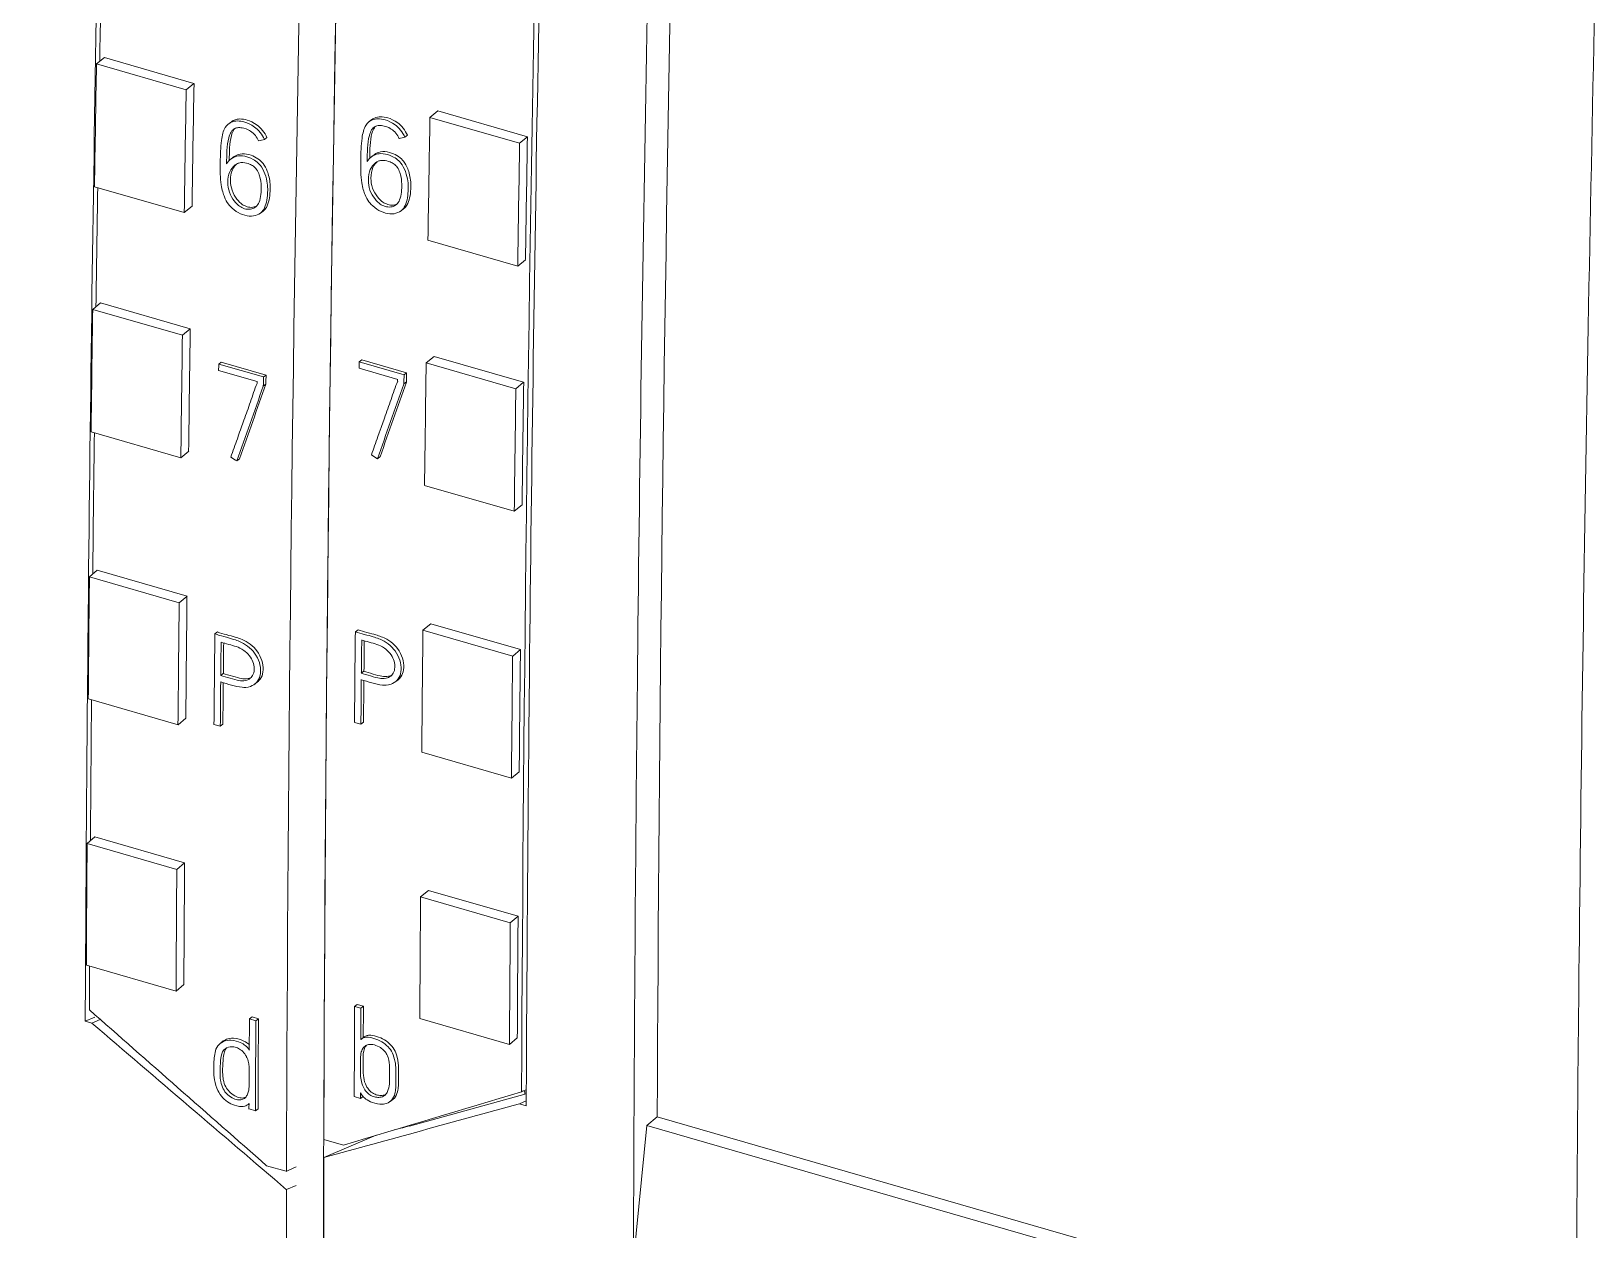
# Model space of a CAD drawing. Header units: inches. Extents: x 9220 to 92460, y -39241 to 4813.
# Drawn here: x 74692.72 to 74715, y -33820.79 to -33803.64 of the extents above; entities that cross this region are included whole.
import ezdxf

# ---------------------------------------------------------------- set-up
doc = ezdxf.new("R2010")
doc.units = ezdxf.units.IN
doc.header["$MEASUREMENT"] = 0

# ---------------------------------------------------------------- blocks, each defined once
blk = doc.blocks.new('A$C027ebf9d')
at = {"color": 0, "linetype": 'Continuous', "lineweight": 0}
for p, q in [((20.0787, -18.3056), (20.0846, -18.3008)), ((20.0787, -18.3056), (20.1468, -18.3253)), ((20.0846, -18.3008), (20.1527, -18.3205)), ((20.1468, -18.3253), (20.1527, -18.3205)), ((20.3321, -18.3463), (20.338, -18.3414)), ((20.4062, -18.3611), (20.338, -18.3414)), ((20.1791, -18.3512), (20.1811, -18.3497)), ((20.286, -18.3495), (20.2879, -18.348)), ((20.4003, -18.3659), (20.3321, -18.3463)), ((20.2062, -18.3631), (20.2082, -18.3616)), ((20.3131, -18.3614), (20.3151, -18.3599)), ((20.4003, -18.3659), (20.4062, -18.3611)), ((20.1806, -18.378), (20.1826, -18.3766)), ((20.2875, -18.3763), (20.2895, -18.3749)), ((20.0771, -18.399), (20.1453, -18.4187)), ((20.1512, -18.4139), (20.1453, -18.4187)), ((20.2032, -18.419), (20.2052, -18.4176)), ((20.3101, -18.4173), (20.3121, -18.4159)), ((20.3988, -18.4593), (20.3306, -18.4397)), ((20.4047, -18.4545), (20.3988, -18.4593)), ((20.0758, -18.4923), (20.0817, -18.4874)), ((20.0758, -18.4923), (20.144, -18.512)), ((20.0817, -18.4874), (20.1499, -18.5071)), ((20.144, -18.512), (20.1499, -18.5071)), ((20.1715, -18.5339), (20.1734, -18.5324)), ((20.2075, -18.5422), (20.1734, -18.5324)), ((20.2783, -18.5322), (20.2803, -18.5307)), ((20.2783, -18.5322), (20.3124, -18.542)), ((20.3143, -18.5405), (20.2803, -18.5307)), ((20.3293, -18.5329), (20.3352, -18.528)), ((20.3974, -18.5526), (20.3293, -18.5329)), ((20.4033, -18.5477), (20.3352, -18.528)), ((20.2007, -18.5472), (20.1714, -18.5388)), ((20.1715, -18.5339), (20.2055, -18.5437)), ((20.2055, -18.5437), (20.2075, -18.5422)), ((20.3076, -18.5455), (20.2783, -18.5371)), ((20.3124, -18.542), (20.3143, -18.5405)), ((20.2054, -18.5507), (20.2074, -18.5492)), ((20.3123, -18.549), (20.3142, -18.5475)), ((20.3974, -18.5526), (20.4033, -18.5477)), ((20.0746, -18.5854), (20.1428, -18.6051)), ((20.1487, -18.6002), (20.1428, -18.6051)), ((20.1852, -18.6075), (20.1872, -18.606)), ((20.2921, -18.6058), (20.2941, -18.6043)), ((20.3962, -18.6457), (20.328, -18.6261)), ((20.4021, -18.6408), (20.3962, -18.6457)), ((20.0733, -18.6956), (20.0792, -18.6907)), ((20.0733, -18.6956), (20.1415, -18.7153)), ((20.0792, -18.6907), (20.1474, -18.7104)), ((20.1415, -18.7153), (20.1474, -18.7104)), ((20.3268, -18.7363), (20.3327, -18.7314)), ((20.4009, -18.751), (20.3327, -18.7314)), ((20.1685, -18.7391), (20.1705, -18.7376)), ((20.2754, -18.7374), (20.2774, -18.7359)), ((20.395, -18.756), (20.3268, -18.7363)), ((20.395, -18.756), (20.4009, -18.751)), ((20.1731, -18.7707), (20.175, -18.7692)), ((20.2799, -18.769), (20.2819, -18.7675)), ((20.1988, -18.7772), (20.2008, -18.7758)), ((20.3057, -18.7755), (20.3077, -18.7741)), ((20.0724, -18.7885), (20.1406, -18.8082)), ((20.1465, -18.8032), (20.1406, -18.8082)), ((20.1679, -18.808), (20.1727, -18.8093)), ((20.1727, -18.8093), (20.1747, -18.8078)), ((20.2748, -18.8063), (20.2796, -18.8076)), ((20.2796, -18.8076), (20.2816, -18.8061)), ((20.3941, -18.8488), (20.3259, -18.8291)), ((20.4, -18.8439), (20.3941, -18.8488)), ((20.0715, -18.8984), (20.0774, -18.8934)), ((20.0715, -18.8984), (20.1397, -18.9181)), ((20.0774, -18.8934), (20.1456, -18.9131)), ((20.1397, -18.9181), (20.1456, -18.9131)), ((20.325, -18.9391), (20.3309, -18.9341)), ((20.3991, -18.9538), (20.3309, -18.9341)), ((20.3932, -18.9587), (20.325, -18.9391)), ((20.3932, -18.9587), (20.3991, -18.9538)), ((20.0709, -18.991), (20.1391, -19.0107)), ((20.145, -19.0057), (20.1391, -19.0107)), ((20.07, -19.0335), (20.0773, -19.0304)), ((20.1949, -19.0318), (20.1969, -19.0303)), ((20.1969, -19.0303), (20.2017, -19.0317)), ((20.2748, -19.0224), (20.2768, -19.0209)), ((20.2748, -19.0224), (20.2796, -19.0237)), ((20.2816, -19.0222), (20.2768, -19.0209)), ((20.2796, -19.0237), (20.2816, -19.0222)), ((20.07, -19.0335), (20.0751, -19.035)), ((20.0751, -19.035), (20.0815, -19.0322)), ((20.1997, -19.0332), (20.1949, -19.0318)), ((20.1997, -19.0332), (20.2017, -19.0317)), ((20.3926, -19.0513), (20.3244, -19.0316)), ((20.173, -19.0501), (20.175, -19.0486)), ((20.2796, -19.0474), (20.2816, -19.0459)), ((20.3985, -19.0463), (20.3926, -19.0513)), ((20.3166, -19.1133), (20.4053, -19.0888)), ((20.4031, -19.0866), (20.4042, -19.0869)), ((20.4042, -19.0869), (20.4042, -19.0891)), ((20.1938, -19.0969), (20.1946, -19.0963)), ((20.1946, -19.1003), (20.1994, -19.1017)), ((20.1994, -19.1017), (20.2014, -19.1002)), ((20.2792, -19.0922), (20.2745, -19.0909)), ((20.2792, -19.0922), (20.2812, -19.0907)), ((20.3019, -19.0946), (20.3038, -19.0931)), ((20.4053, -19.0941), (20.4002, -19.0963)), ((20.4002, -19.0963), (20.4053, -19.0978)), ((20.4971, -19.1129), (20.4868, -19.2154)), ((20.5049, -19.1063), (20.4971, -19.1129)), ((21.2032, -19.3168), (20.4971, -19.1129)), ((21.2032, -19.3079), (20.5049, -19.1063)), ((20.2663, -19.1277), (20.2513, -19.1234)), ((20.2515, -19.1373), (20.2911, -19.1203)), ((20.2229, -19.1477), (20.2079, -19.1434)), ((20.2304, -19.1585), (20.2231, -19.1616))]:
    blk.add_line(p, q, dxfattribs=at)
at = {"color": 0, "linetype": 'Continuous', "lineweight": 0, "extrusion": (0, 0, -1)}
for centre, major_axis, ratio, start_param, end_param in [((39.936, -2.2895), (10.9193, 37.8255), 0.433013, -2.163893, -2.027289), ((39.7575, -2.2705), (10.9193, 37.8255), 0.433013, -2.129255, -2.12663), ((39.7609, -2.2715), (10.9226, 37.8369), 0.433013, -2.131846, -2.129144), ((39.8291, -2.2912), (10.9226, 37.8369), 0.433013, -2.131846, -2.129144), ((40.0144, -2.3121), (10.9226, 37.8369), 0.433013, -2.131846, -2.129144), ((40.0826, -2.3318), (10.9226, 37.8369), 0.433013, -2.131846, -2.129144), ((39.7575, -2.2705), (10.9193, 37.8255), 0.433013, -2.134658, -2.132034), ((39.7609, -2.2715), (10.9226, 37.8369), 0.433013, -2.137247, -2.134546), ((39.8291, -2.2912), (10.9226, 37.8369), 0.433013, -2.137247, -2.134546), ((39.9605, -2.2968), (10.9208, 37.8292), 0.43303, -2.135216, -2.135075), ((40.0144, -2.3121), (10.9226, 37.8369), 0.433013, -2.137247, -2.134546), ((39.8537, -2.2985), (10.9208, 37.8292), 0.43303, -2.135216, -2.135075), ((39.8877, -2.3081), (10.9197, 37.8254), 0.43303, -2.135287, -2.135085), ((39.9946, -2.3064), (10.9197, 37.8254), 0.43303, -2.135287, -2.135085), ((40.2998, -2.4271), (-20.9342, -34.8266), 0.272919, 0.931968, 0.933778), ((39.883, -2.3069), (10.9208, 37.8292), 0.43303, -2.135255, -2.135216), ((40.4067, -2.4254), (-20.9342, -34.8266), 0.272919, 0.931968, 0.933778), ((39.9898, -2.3052), (10.9208, 37.8292), 0.43303, -2.135255, -2.135216), ((40.0826, -2.3318), (10.9226, 37.8369), 0.433013, -2.137247, -2.134546), ((39.7575, -2.2705), (10.9193, 37.8255), 0.433013, -2.14056, -2.137438), ((35.8588, -1.1127), (-102.2486, 63.3481), 0.191897, -1.53737, -1.537325), ((35.752, -1.1144), (-102.2486, 63.3481), 0.191897, -1.53737, -1.537325), ((39.7609, -2.2715), (10.9226, 37.8369), 0.433013, -2.143148, -2.140448), ((39.8291, -2.2912), (10.9226, 37.8369), 0.433013, -2.143148, -2.140448), ((39.858, -2.2997), (10.9208, 37.8292), 0.43303, -2.141915, -2.141179), ((39.9649, -2.298), (10.9208, 37.8292), 0.43303, -2.141915, -2.141179), ((40.0144, -2.3121), (10.9226, 37.8369), 0.433013, -2.143148, -2.140448), ((40.0826, -2.3318), (10.9226, 37.8369), 0.433013, -2.143148, -2.140448), ((39.858, -2.2997), (10.9208, 37.8292), 0.43303, -2.14304, -2.142057), ((39.9649, -2.298), (10.9208, 37.8292), 0.43303, -2.14304, -2.142057), ((39.7575, -2.2705), (10.9193, 37.8255), 0.433013, -2.146462, -2.143342), ((39.7609, -2.2715), (10.9226, 37.8369), 0.433013, -2.149049, -2.146349), ((39.8291, -2.2912), (10.9226, 37.8369), 0.433013, -2.149049, -2.146349), ((40.0144, -2.3121), (10.9226, 37.8369), 0.433013, -2.149049, -2.146349), ((40.0826, -2.3318), (10.9226, 37.8369), 0.433013, -2.149049, -2.146349), ((39.7575, -2.2705), (10.9193, 37.8255), 0.433013, -2.150214, -2.149245), ((39.9617, -2.2971), (10.9208, 37.8292), 0.43303, -2.151324, -2.149324), ((39.9664, -2.2983), (10.9197, 37.8254), 0.43303, -2.15003, -2.149335), ((83.6989, 26.2512), (-127.9816, 94.3194), 0.472301, -1.418263, -1.417026), ((39.8866, -2.308), (10.9208, 37.8292), 0.43303, -2.151324, -2.149324), ((112.0575, 18.0973), (-151.2055, -49.1156), 0.056615, -0.901291, -0.900055)]:
    blk.add_ellipse(centre, major_axis=major_axis, ratio=ratio, start_param=start_param, end_param=end_param, dxfattribs=at)
at = {"color": 0, "linetype": 'Continuous', "lineweight": 0}
for centre, major_axis, ratio, start_param, end_param in [((39.936, -2.2895), (-10.9193, -37.8255), 0.433013, -1.102762, -0.989056), ((39.9076, -2.3138), (-10.9193, -37.8255), 0.433013, -1.102762, -0.989056), ((40.086, -2.3328), (-10.9193, -37.8255), 0.433013, -1.100465, -0.991379), ((40.1715, -2.3572), (-10.9095, -37.7915), 0.433013, -1.097566, -0.991094), ((39.8291, -2.2912), (-10.9193, -37.8255), 0.433013, -1.012448, -1.009747), ((42.0438, -2.9307), (-69.3652, -20.1272), 0.12911, 1.21325, 1.213317), ((42.1506, -2.929), (-69.3652, -20.1272), 0.12911, 1.21325, 1.213317), ((40.0826, -2.3318), (-10.9193, -37.8255), 0.433013, -1.012448, -1.009747), ((39.8291, -2.2912), (-10.9193, -37.8255), 0.433013, -1.007046, -1.004345), ((39.8877, -2.3083), (-10.9208, -37.8292), 0.43303, -1.006518, -1.006315), ((39.9946, -2.3066), (-10.9208, -37.8292), 0.43303, -1.006518, -1.006315), ((40.2997, -2.4273), (20.9363, 34.8301), 0.272919, -4.07538, -4.07357), ((40.4066, -2.4256), (20.9363, 34.8301), 0.272919, -4.07538, -4.07357), ((40.0826, -2.3318), (-10.9193, -37.8255), 0.433013, -1.007046, -1.004345), ((39.8291, -2.2912), (-10.9193, -37.8255), 0.433013, -1.001145, -0.998444), ((39.8532, -2.2983), (-10.9208, -37.8292), 0.43303, -1.000555, -0.998553), ((39.858, -2.2995), (-10.9197, -37.8254), 0.43303, -1.000343, -0.999667), ((39.96, -2.2966), (-10.9208, -37.8292), 0.43303, -1.000555, -0.998553), ((39.9649, -2.2978), (-10.9197, -37.8254), 0.43303, -1.000343, -0.999667), ((40.0826, -2.3318), (-10.9193, -37.8255), 0.433013, -1.001145, -0.998444), ((39.858, -2.2995), (-10.9197, -37.8254), 0.43303, -0.999466, -0.998543), ((39.9649, -2.2978), (-10.9197, -37.8254), 0.43303, -0.999466, -0.998543), ((39.8291, -2.2912), (-10.9193, -37.8255), 0.433013, -0.995244, -0.992544), ((40.0826, -2.3318), (-10.9193, -37.8255), 0.433013, -0.995244, -0.992544), ((39.9664, -2.2985), (-10.9208, -37.8292), 0.43303, -0.992268, -0.991574), ((39.8817, -2.3066), (-10.9208, -37.8292), 0.43303, -0.992268, -0.991577), ((39.8866, -2.3078), (-10.9197, -37.8254), 0.43303, -0.992257, -0.990257), ((39.9664, -2.2985), (-10.9208, -37.8292), 0.43303, -0.990388, -0.990268), ((20.6273, -17.3329), (-0.5147, -1.783), 0.433013, 0.34235, 0.346428), ((39.8817, -2.3066), (-10.9208, -37.8292), 0.43303, -0.990388, -0.990268), ((20.3487, -19.1023), (-0.0489, -0.0145), 0.034435, 0.451728, 0.84303), ((20.4489, -17.3139), (-0.5394, -1.8685), 0.433013, 0.353446, 0.36144)]:
    blk.add_ellipse(centre, major_axis=major_axis, ratio=ratio, start_param=start_param, end_param=end_param, dxfattribs=at)
for points, knots in [([(20.07, -19.0335), (20.0706, -18.9191), (20.0726, -18.6457), (20.0789, -18.2093), (20.0909, -17.671), (20.1065, -17.1701), (20.1261, -16.6686), (20.1497, -16.1515), (20.1774, -15.6444), (20.1988, -15.2996), (20.2059, -15.1896)], [0.1285183, 0.1285183, 0.1285183, 0.1285183, 0.1989102, 0.2963502, 0.3949059, 0.525445, 0.5979674, 0.6950356, 0.8333844, 0.8979673, 0.8979673, 0.8979673, 0.8979673]), ([(20.5412, -15.2539), (20.5341, -15.3638), (20.5127, -15.7087), (20.485, -16.2158), (20.4614, -16.7328), (20.4418, -17.2343), (20.4262, -17.7352), (20.4142, -18.2736), (20.4079, -18.71), (20.4058, -18.9834), (20.4053, -19.0978)], [0.1020327, 0.1020327, 0.1020327, 0.1020327, 0.1666156, 0.3049644, 0.4020326, 0.474555, 0.6050941, 0.7036498, 0.8010898, 0.8714817, 0.8714817, 0.8714817, 0.8714817]), ([(20.117, -15.2767), (20.1124, -15.3496), (20.0935, -15.6574), (20.0679, -16.1279), (20.0443, -16.645), (20.0247, -17.1464), (20.0091, -17.6473), (19.9971, -18.1857), (19.9908, -18.6262), (19.9885, -18.931), (19.9879, -19.0767), (19.9878, -19.1039)], [0.1237088, 0.1237088, 0.1237088, 0.1237088, 0.1666156, 0.3049644, 0.4020326, 0.474555, 0.6050941, 0.7036498, 0.8010898, 0.8739842, 0.8907937, 0.8907937, 0.8907937, 0.8907937]), ([(20.616, -15.3882), (20.6114, -15.4611), (20.5925, -15.7689), (20.5668, -16.2394), (20.5433, -16.7565), (20.5237, -17.2579), (20.508, -17.7588), (20.4961, -18.2972), (20.4897, -18.7377), (20.4874, -19.0425), (20.4869, -19.1882), (20.4868, -19.2154)], [0.1237088, 0.1237088, 0.1237088, 0.1237088, 0.1666156, 0.3049644, 0.4020326, 0.474555, 0.6050941, 0.7036498, 0.8010898, 0.8739842, 0.8907937, 0.8907937, 0.8907937, 0.8907937]), ([(21.332, -15.5948), (21.3274, -15.6678), (21.3085, -15.9756), (21.2828, -16.4461), (21.2593, -16.9632), (21.2397, -17.4646), (21.224, -17.9655), (21.2121, -18.5039), (21.2057, -18.9444), (21.2034, -19.2492), (21.2029, -19.3949), (21.2028, -19.4221)], [0.1237088, 0.1237088, 0.1237088, 0.1237088, 0.1666156, 0.3049644, 0.4020326, 0.474555, 0.6050941, 0.7036498, 0.8010898, 0.8739842, 0.8907937, 0.8907937, 0.8907937, 0.8907937]), ([(20.2062, -18.3631), (20.2053, -18.3612), (20.2043, -18.3594), (20.2015, -18.3559), (20.2001, -18.3546), (20.196, -18.3517), (20.1932, -18.3505), (20.1894, -18.3493), (20.1874, -18.349), (20.1845, -18.349), (20.1826, -18.3492), (20.1793, -18.3509), (20.1778, -18.352), (20.1749, -18.3566), (20.1741, -18.3599), (20.1729, -18.3692), (20.1728, -18.3749), (20.1725, -18.3865), (20.1726, -18.3924), (20.174, -18.4016), (20.175, -18.4046), (20.1766, -18.4087), (20.1776, -18.4106), (20.1796, -18.4132), (20.1809, -18.4149), (20.1853, -18.4182), (20.1875, -18.4194), (20.1919, -18.421), (20.1942, -18.4214), (20.1986, -18.4213), (20.2005, -18.4207), (20.2039, -18.4188), (20.205, -18.4174), (20.2067, -18.4146), (20.2073, -18.4127), (20.2082, -18.4087), (20.2085, -18.4063), (20.2088, -18.4015), (20.2089, -18.3976), (20.2072, -18.3905), (20.2063, -18.3879), (20.2037, -18.3833), (20.2025, -18.3819), (20.2004, -18.3799), (20.199, -18.379), (20.1955, -18.377), (20.1932, -18.3763), (20.1888, -18.3753), (20.1868, -18.3755), (20.1837, -18.3762), (20.1822, -18.3769), (20.1795, -18.3789), (20.1784, -18.3801), (20.1775, -18.3815)], [-0.2278579, -0.2278579, -0.2278579, -0.2278579, -0.2196971, -0.2196971, -0.2106633, -0.2106633, -0.1924822, -0.1924822, -0.1745856, -0.1745856, -0.1643039, -0.1643039, -0.1584135, -0.1584135, -0.1510933, -0.1510933, -0.1408735, -0.1408735, -0.1300191, -0.1300191, -0.1218756, -0.1218756, -0.1150185, -0.1150185, -0.1109467, -0.1109467, -0.1072091, -0.1072091, -0.1030462, -0.1030462, -0.0990276, -0.0990276, -0.0941621, -0.0941621, -0.0871804, -0.0871804, -0.0802118, -0.0802118, -0.0714687, -0.0714687, -0.0668017, -0.0668017, -0.0623356, -0.0623356, -0.0563808, -0.0563808, -0.0470229, -0.0470229, -0.0327107, -0.0327107, -0.0165652, -0.0165652, 0, 0, 0, 0]), ([(20.1775, -18.3815), (20.1776, -18.3748), (20.1775, -18.3679), (20.1796, -18.3601), (20.1802, -18.3586), (20.1817, -18.3563), (20.1826, -18.3554), (20.1845, -18.3544), (20.1855, -18.3541), (20.1877, -18.354), (20.1891, -18.3542), (20.1932, -18.3552), (20.195, -18.3563), (20.197, -18.3577), (20.1983, -18.3587), (20.2004, -18.3613), (20.2012, -18.3627), (20.2018, -18.3642)], [-0.06621643, -0.06621643, -0.06621643, -0.06621643, -0.05023376, -0.05023376, -0.04567642, -0.04567642, -0.04136109, -0.04136109, -0.03737398, -0.03737398, -0.03322608, -0.03322608, -0.02527372, -0.02527372, -0.01234731, -0.01234731, 0, 0, 0, 0]), ([(20.1838, -18.3547), (20.1835, -18.3551), (20.1832, -18.3554), (20.1823, -18.3569), (20.1817, -18.3582), (20.1796, -18.366), (20.1796, -18.3726), (20.1795, -18.379)], [0.04554578, 0.04554578, 0.04554578, 0.04554578, 0.04701357, 0.04701357, 0.05062691, 0.05062691, 0.06124768, 0.06124768, 0.06124768, 0.06124768]), ([(20.1811, -18.3497), (20.1816, -18.3493), (20.1821, -18.349), (20.1846, -18.3477), (20.1865, -18.3475), (20.1894, -18.3475), (20.1913, -18.3478), (20.1952, -18.349), (20.198, -18.3502), (20.202, -18.3531), (20.2035, -18.3544), (20.2062, -18.3579), (20.2073, -18.3598), (20.2082, -18.3616)], [0.3006027, 0.3006027, 0.3006027, 0.3006027, 0.3048887, 0.3048887, 0.3251686, 0.3251686, 0.3604603, 0.3604603, 0.396342, 0.396342, 0.4141764, 0.4141764, 0.4302853, 0.4302853, 0.4302853, 0.4302853]), ([(20.3131, -18.3614), (20.3122, -18.3596), (20.3111, -18.3577), (20.3084, -18.3542), (20.3069, -18.3529), (20.3029, -18.35), (20.3001, -18.3488), (20.2962, -18.3476), (20.2943, -18.3473), (20.2914, -18.3473), (20.2895, -18.3475), (20.2862, -18.3492), (20.2847, -18.3503), (20.2818, -18.3549), (20.281, -18.3582), (20.2797, -18.3675), (20.2796, -18.3732), (20.2794, -18.3848), (20.2795, -18.3907), (20.2809, -18.3999), (20.2818, -18.4029), (20.2835, -18.407), (20.2845, -18.4089), (20.2865, -18.4115), (20.2878, -18.4132), (20.2922, -18.4165), (20.2944, -18.4177), (20.2988, -18.4193), (20.3011, -18.4197), (20.3054, -18.4196), (20.3073, -18.419), (20.3108, -18.4171), (20.3119, -18.4157), (20.3136, -18.4129), (20.3142, -18.411), (20.3151, -18.407), (20.3154, -18.4046), (20.3157, -18.3998), (20.3157, -18.3959), (20.314, -18.3888), (20.3131, -18.3862), (20.3106, -18.3816), (20.3093, -18.3802), (20.3073, -18.3782), (20.3059, -18.3773), (20.3023, -18.3753), (20.3001, -18.3746), (20.2956, -18.3736), (20.2937, -18.3738), (20.2906, -18.3745), (20.289, -18.3752), (20.2864, -18.3772), (20.2853, -18.3784), (20.2844, -18.3798)], [-0.2278579, -0.2278579, -0.2278579, -0.2278579, -0.2196971, -0.2196971, -0.2106633, -0.2106633, -0.1924822, -0.1924822, -0.1745856, -0.1745856, -0.1643039, -0.1643039, -0.1584135, -0.1584135, -0.1510933, -0.1510933, -0.1408735, -0.1408735, -0.1300191, -0.1300191, -0.1218756, -0.1218756, -0.1150185, -0.1150185, -0.1109467, -0.1109467, -0.1072091, -0.1072091, -0.1030462, -0.1030462, -0.0990276, -0.0990276, -0.0941621, -0.0941621, -0.0871804, -0.0871804, -0.0802118, -0.0802118, -0.0714687, -0.0714687, -0.0668017, -0.0668017, -0.0623356, -0.0623356, -0.0563808, -0.0563808, -0.0470229, -0.0470229, -0.0327107, -0.0327107, -0.0165652, -0.0165652, 0, 0, 0, 0]), ([(20.2844, -18.3798), (20.2845, -18.3731), (20.2844, -18.3662), (20.2865, -18.3584), (20.287, -18.3569), (20.2885, -18.3546), (20.2894, -18.3537), (20.2913, -18.3527), (20.2923, -18.3524), (20.2946, -18.3523), (20.296, -18.3525), (20.3001, -18.3535), (20.3019, -18.3546), (20.3039, -18.356), (20.3051, -18.357), (20.3073, -18.3596), (20.3081, -18.361), (20.3087, -18.3625)], [-0.06621643, -0.06621643, -0.06621643, -0.06621643, -0.05023376, -0.05023376, -0.04567642, -0.04567642, -0.04136109, -0.04136109, -0.03737398, -0.03737398, -0.03322608, -0.03322608, -0.02527372, -0.02527372, -0.01234731, -0.01234731, 0, 0, 0, 0]), ([(20.2907, -18.353), (20.2904, -18.3534), (20.2901, -18.3537), (20.2892, -18.3552), (20.2885, -18.3565), (20.2864, -18.3643), (20.2864, -18.3709), (20.2864, -18.3773)], [0.04554578, 0.04554578, 0.04554578, 0.04554578, 0.04701357, 0.04701357, 0.05062691, 0.05062691, 0.06124768, 0.06124768, 0.06124768, 0.06124768]), ([(20.2879, -18.348), (20.2884, -18.3476), (20.2889, -18.3473), (20.2914, -18.346), (20.2934, -18.3458), (20.2963, -18.3458), (20.2982, -18.3461), (20.3021, -18.3473), (20.3049, -18.3485), (20.3089, -18.3514), (20.3103, -18.3527), (20.3131, -18.3562), (20.3142, -18.3581), (20.3151, -18.3599)], [0.3006027, 0.3006027, 0.3006027, 0.3006027, 0.3048887, 0.3048887, 0.3251686, 0.3251686, 0.3604603, 0.3604603, 0.396342, 0.396342, 0.4141764, 0.4141764, 0.4302853, 0.4302853, 0.4302853, 0.4302853]), ([(20.1826, -18.3766), (20.1831, -18.3762), (20.1836, -18.3758), (20.1854, -18.3749), (20.1872, -18.3742), (20.1916, -18.3739), (20.1939, -18.3744), (20.1979, -18.3757), (20.1997, -18.3766), (20.2031, -18.3789), (20.2043, -18.3802), (20.2065, -18.3831), (20.2076, -18.3851), (20.2094, -18.3898), (20.2103, -18.3932), (20.2107, -18.3989), (20.2107, -18.4007), (20.2105, -18.4046), (20.2102, -18.4071), (20.2093, -18.4111), (20.2087, -18.4131), (20.2072, -18.4156), (20.2064, -18.4167), (20.2052, -18.4176)], [0.0156126, 0.0156126, 0.0156126, 0.0156126, 0.0219463, 0.0219463, 0.0358013, 0.0358013, 0.0502947, 0.0502947, 0.0621142, 0.0621142, 0.0745386, 0.0745386, 0.0923823, 0.0923823, 0.1172157, 0.1172157, 0.1294091, 0.1294091, 0.1440646, 0.1440646, 0.158697, 0.158697, 0.166603, 0.166603, 0.166603, 0.166603]), ([(20.2937, -18.3793), (20.2946, -18.379), (20.2956, -18.3789), (20.2986, -18.3791), (20.3004, -18.3796), (20.3029, -18.3806), (20.3039, -18.3811), (20.3055, -18.3823), (20.3064, -18.3831), (20.3081, -18.3856), (20.3087, -18.387), (20.3105, -18.3918), (20.3106, -18.3949), (20.3107, -18.3986), (20.3107, -18.401), (20.3102, -18.4051), (20.3098, -18.4073), (20.3085, -18.4104), (20.3077, -18.4116), (20.3056, -18.4134), (20.3045, -18.4139), (20.3034, -18.4142), (20.3028, -18.4144), (20.3021, -18.4145), (20.3005, -18.4145), (20.2998, -18.4144), (20.2976, -18.414), (20.2963, -18.4134), (20.2942, -18.4122), (20.2927, -18.4111), (20.2898, -18.4078), (20.2883, -18.4057), (20.2861, -18.4009), (20.2856, -18.3985), (20.2851, -18.3931), (20.2853, -18.3903), (20.2869, -18.3852), (20.2881, -18.3834), (20.2904, -18.381), (20.2915, -18.3802), (20.293, -18.3795), (20.2934, -18.3794), (20.2937, -18.3793)], [-0.1191283, -0.1191283, -0.1191283, -0.1191283, -0.113059, -0.113059, -0.1033437, -0.1033437, -0.0952642, -0.0952642, -0.0886807, -0.0886807, -0.0808748, -0.0808748, -0.0592667, -0.0592667, -0.0402008, -0.0402008, -0.0232913, -0.0232913, -0.0108919, -0.0108919, 0, 0, 0, 0.0067086, 0.0067086, 0.0139655, 0.0139655, 0.0290747, 0.0290747, 0.0407303, 0.0407303, 0.0512659, 0.0512659, 0.0623846, 0.0623846, 0.0749254, 0.0749254, 0.0879747, 0.0879747, 0.0984032, 0.0984032, 0.1011846, 0.1011846, 0.1011846, 0.1011846]), ([(20.2895, -18.3749), (20.29, -18.3745), (20.2905, -18.3741), (20.2923, -18.3732), (20.294, -18.3725), (20.2984, -18.3722), (20.3008, -18.3727), (20.3047, -18.374), (20.3065, -18.3749), (20.3099, -18.3772), (20.3111, -18.3785), (20.3134, -18.3814), (20.3144, -18.3834), (20.3163, -18.3881), (20.3172, -18.3915), (20.3176, -18.3972), (20.3176, -18.399), (20.3174, -18.4029), (20.3171, -18.4054), (20.3162, -18.4094), (20.3156, -18.4114), (20.314, -18.4139), (20.3133, -18.415), (20.3121, -18.4159)], [0.0156126, 0.0156126, 0.0156126, 0.0156126, 0.0219463, 0.0219463, 0.0358013, 0.0358013, 0.0502947, 0.0502947, 0.0621142, 0.0621142, 0.0745386, 0.0745386, 0.0923823, 0.0923823, 0.1172157, 0.1172157, 0.1294091, 0.1294091, 0.1440646, 0.1440646, 0.158697, 0.158697, 0.166603, 0.166603, 0.166603, 0.166603]), ([(20.1869, -18.381), (20.1877, -18.3807), (20.1887, -18.3806), (20.1918, -18.3808), (20.1936, -18.3813), (20.196, -18.3823), (20.197, -18.3828), (20.1986, -18.384), (20.1995, -18.3848), (20.2012, -18.3873), (20.2019, -18.3887), (20.2036, -18.3935), (20.2037, -18.3966), (20.2038, -18.4003), (20.2038, -18.4027), (20.2034, -18.4068), (20.2029, -18.409), (20.2016, -18.4121), (20.2008, -18.4133), (20.1987, -18.4151), (20.1977, -18.4156), (20.1966, -18.4159), (20.1959, -18.4161), (20.1952, -18.4162), (20.1937, -18.4162), (20.1929, -18.4161), (20.1908, -18.4157), (20.1894, -18.4151), (20.1873, -18.4139), (20.1858, -18.4128), (20.1829, -18.4095), (20.1815, -18.4074), (20.1793, -18.4026), (20.1787, -18.4002), (20.1782, -18.3948), (20.1785, -18.392), (20.1801, -18.3869), (20.1813, -18.3851), (20.1835, -18.3827), (20.1847, -18.3819), (20.1861, -18.3812), (20.1865, -18.3811), (20.1869, -18.381)], [-0.1191283, -0.1191283, -0.1191283, -0.1191283, -0.113059, -0.113059, -0.1033437, -0.1033437, -0.0952642, -0.0952642, -0.0886807, -0.0886807, -0.0808748, -0.0808748, -0.0592667, -0.0592667, -0.0402008, -0.0402008, -0.0232913, -0.0232913, -0.0108919, -0.0108919, 0, 0, 0, 0.0067086, 0.0067086, 0.0139655, 0.0139655, 0.0290747, 0.0290747, 0.0407303, 0.0407303, 0.0512659, 0.0512659, 0.0623846, 0.0623846, 0.0749254, 0.0749254, 0.0879747, 0.0879747, 0.0984032, 0.0984032, 0.1011846, 0.1011846, 0.1011846, 0.1011846]), ([(20.185, -18.3818), (20.1848, -18.3819), (20.1847, -18.3821), (20.1832, -18.3836), (20.182, -18.3854), (20.1804, -18.3905), (20.1802, -18.3934), (20.1807, -18.3987), (20.1813, -18.4011), (20.1834, -18.406), (20.1849, -18.4081), (20.1878, -18.4113), (20.1893, -18.4124), (20.1914, -18.4136), (20.1927, -18.4142), (20.1949, -18.4146), (20.1956, -18.4147), (20.1972, -18.4147), (20.1979, -18.4146), (20.1985, -18.4144), (20.1991, -18.4143), (20.1997, -18.414), (20.2002, -18.4137)], [0.11479828, 0.11479828, 0.11479828, 0.11479828, 0.11625506, 0.11625506, 0.12803131, 0.12803131, 0.139521, 0.139521, 0.14986635, 0.14986635, 0.15982555, 0.15982555, 0.17102342, 0.17102342, 0.18577676, 0.18577676, 0.192977, 0.192977, 0.19968617, 0.19968617, 0.19968617, 0.20541782, 0.20541782, 0.20541782, 0.20541782]), ([(20.2919, -18.3801), (20.2917, -18.3802), (20.2915, -18.3804), (20.2901, -18.3819), (20.2889, -18.3837), (20.2873, -18.3888), (20.2871, -18.3917), (20.2875, -18.397), (20.2881, -18.3994), (20.2903, -18.4043), (20.2918, -18.4064), (20.2946, -18.4096), (20.2961, -18.4107), (20.2983, -18.4119), (20.2996, -18.4125), (20.3018, -18.4129), (20.3025, -18.413), (20.304, -18.413), (20.3047, -18.4129), (20.3054, -18.4127), (20.306, -18.4126), (20.3065, -18.4123), (20.3071, -18.412)], [0.11479828, 0.11479828, 0.11479828, 0.11479828, 0.11625506, 0.11625506, 0.12803131, 0.12803131, 0.139521, 0.139521, 0.14986635, 0.14986635, 0.15982555, 0.15982555, 0.17102342, 0.17102342, 0.18577676, 0.18577676, 0.192977, 0.192977, 0.19968617, 0.19968617, 0.19968617, 0.20541782, 0.20541782, 0.20541782, 0.20541782]), ([(20.1807, -18.6046), (20.1824, -18.6), (20.184, -18.5953), (20.1885, -18.5827), (20.189, -18.5811), (20.1923, -18.5719), (20.194, -18.5672), (20.1973, -18.5579), (20.1987, -18.553), (20.2007, -18.5486)], [-0.1655136, -0.1655136, -0.1655136, -0.1655136, -0.1387922, -0.1387922, -0.0937187, -0.0937187, -0.0468581, -0.0468581, 0, 0, 0, 0]), ([(20.2876, -18.6029), (20.2892, -18.5983), (20.2909, -18.5936), (20.2953, -18.581), (20.2959, -18.5794), (20.2992, -18.5702), (20.3008, -18.5655), (20.3042, -18.5562), (20.3056, -18.5513), (20.3076, -18.5469)], [-0.1655136, -0.1655136, -0.1655136, -0.1655136, -0.1387922, -0.1387922, -0.0937187, -0.0937187, -0.0468581, -0.0468581, 0, 0, 0, 0]), ([(20.173, -18.7756), (20.1784, -18.7771), (20.1839, -18.7792), (20.1907, -18.7798), (20.1931, -18.7799), (20.1974, -18.7783), (20.1989, -18.7774), (20.2016, -18.7745), (20.2024, -18.7727), (20.2034, -18.769), (20.2035, -18.7667), (20.2029, -18.762), (20.2021, -18.7595), (20.1995, -18.7545), (20.1979, -18.7525), (20.1945, -18.7489), (20.1924, -18.7475), (20.1877, -18.7448), (20.1848, -18.7438), (20.1799, -18.7423), (20.1783, -18.7419), (20.1731, -18.7405), (20.1708, -18.7398), (20.1685, -18.7391)], [-0.2091368, -0.2091368, -0.2091368, -0.2091368, -0.1691149, -0.1691149, -0.1579567, -0.1579567, -0.15059, -0.15059, -0.1416411, -0.1416411, -0.129093, -0.129093, -0.115479, -0.115479, -0.1000622, -0.1000622, -0.0776255, -0.0776255, -0.0458188, -0.0458188, -0.0198778, -0.0198778, 0, 0, 0, 0]), ([(20.1705, -18.7376), (20.1728, -18.7383), (20.175, -18.739), (20.1802, -18.7404), (20.1818, -18.7408), (20.1867, -18.7423), (20.1896, -18.7433), (20.1944, -18.746), (20.1965, -18.7474), (20.1996, -18.7507), (20.2014, -18.7528), (20.204, -18.758), (20.2048, -18.7605), (20.2055, -18.7651), (20.2054, -18.7675), (20.2044, -18.7712), (20.2036, -18.773), (20.2017, -18.775), (20.2013, -18.7754), (20.2008, -18.7758)], [0, 0, 0, 0, 0.0197737, 0.0197737, 0.0457259, 0.0457259, 0.0778638, 0.0778638, 0.100882, 0.100882, 0.1147639, 0.1147639, 0.126238, 0.126238, 0.1368764, 0.1368764, 0.1444672, 0.1444672, 0.1465296, 0.1465296, 0.1465296, 0.1465296]), ([(20.1733, -18.7454), (20.1752, -18.7459), (20.1768, -18.7464), (20.1811, -18.7476), (20.183, -18.7481), (20.1867, -18.7493), (20.1886, -18.7502), (20.1921, -18.7527), (20.1935, -18.754), (20.1961, -18.7572), (20.1969, -18.7588), (20.1981, -18.7619), (20.1985, -18.7637), (20.1986, -18.7666), (20.1984, -18.7682), (20.1972, -18.7709), (20.1965, -18.772), (20.1944, -18.7737), (20.1931, -18.7742), (20.19, -18.7749), (20.1882, -18.7747), (20.1836, -18.7739), (20.1767, -18.7717), (20.1731, -18.7707)], [-0.1352378, -0.1352378, -0.1352378, -0.1352378, -0.1213096, -0.1213096, -0.1094689, -0.1094689, -0.0986169, -0.0986169, -0.0900634, -0.0900634, -0.080449, -0.080449, -0.0692821, -0.0692821, -0.0603413, -0.0603413, -0.0530148, -0.0530148, -0.0449227, -0.0449227, -0.0321932, -0.0321932, 0, 0, 0, 0]), ([(20.2799, -18.7739), (20.2853, -18.7754), (20.2907, -18.7775), (20.2975, -18.7781), (20.2999, -18.7782), (20.3042, -18.7766), (20.3058, -18.7757), (20.3085, -18.7728), (20.3093, -18.771), (20.3103, -18.7673), (20.3104, -18.765), (20.3097, -18.7603), (20.3089, -18.7578), (20.3064, -18.7528), (20.3048, -18.7508), (20.3014, -18.7472), (20.2993, -18.7458), (20.2946, -18.7431), (20.2917, -18.7421), (20.2868, -18.7406), (20.2851, -18.7402), (20.2799, -18.7388), (20.2777, -18.7381), (20.2754, -18.7374)], [-0.2091368, -0.2091368, -0.2091368, -0.2091368, -0.1691149, -0.1691149, -0.1579567, -0.1579567, -0.15059, -0.15059, -0.1416411, -0.1416411, -0.129093, -0.129093, -0.115479, -0.115479, -0.1000622, -0.1000622, -0.0776255, -0.0776255, -0.0458188, -0.0458188, -0.0198778, -0.0198778, 0, 0, 0, 0]), ([(20.2774, -18.7359), (20.2796, -18.7366), (20.2819, -18.7373), (20.2871, -18.7387), (20.2887, -18.7391), (20.2936, -18.7406), (20.2965, -18.7416), (20.3013, -18.7443), (20.3033, -18.7457), (20.3065, -18.749), (20.3083, -18.7511), (20.3109, -18.7563), (20.3117, -18.7588), (20.3123, -18.7634), (20.3123, -18.7658), (20.3112, -18.7695), (20.3105, -18.7713), (20.3086, -18.7733), (20.3081, -18.7737), (20.3077, -18.7741)], [0, 0, 0, 0, 0.0197737, 0.0197737, 0.0457259, 0.0457259, 0.0778638, 0.0778638, 0.100882, 0.100882, 0.1147639, 0.1147639, 0.126238, 0.126238, 0.1368764, 0.1368764, 0.1444672, 0.1444672, 0.1465296, 0.1465296, 0.1465296, 0.1465296]), ([(20.2802, -18.7437), (20.2821, -18.7442), (20.2837, -18.7447), (20.2879, -18.7459), (20.2899, -18.7464), (20.2936, -18.7476), (20.2955, -18.7485), (20.299, -18.751), (20.3004, -18.7523), (20.303, -18.7555), (20.3038, -18.7571), (20.305, -18.7602), (20.3054, -18.762), (20.3054, -18.7649), (20.3053, -18.7665), (20.3041, -18.7692), (20.3033, -18.7703), (20.3012, -18.772), (20.3, -18.7725), (20.2969, -18.7732), (20.2951, -18.773), (20.2904, -18.7722), (20.2836, -18.77), (20.2799, -18.769)], [-0.1352378, -0.1352378, -0.1352378, -0.1352378, -0.1213096, -0.1213096, -0.1094689, -0.1094689, -0.0986169, -0.0986169, -0.0900634, -0.0900634, -0.080449, -0.080449, -0.0692821, -0.0692821, -0.0603413, -0.0603413, -0.0530148, -0.0530148, -0.0449227, -0.0449227, -0.0321932, -0.0321932, 0, 0, 0, 0]), ([(20.175, -18.7692), (20.1787, -18.7702), (20.1855, -18.7724), (20.1901, -18.7732), (20.1919, -18.7734), (20.1946, -18.7728), (20.1954, -18.7726), (20.1962, -18.7721)], [0, 0, 0, 0, 0.03179182, 0.03179182, 0.04523403, 0.04523403, 0.05097894, 0.05097894, 0.05097894, 0.05097894]), ([(20.2819, -18.7675), (20.2855, -18.7685), (20.2923, -18.7707), (20.297, -18.7715), (20.2987, -18.7717), (20.3014, -18.7711), (20.3023, -18.7709), (20.3031, -18.7704)], [0, 0, 0, 0, 0.03179182, 0.03179182, 0.04523403, 0.04523403, 0.05097894, 0.05097894, 0.05097894, 0.05097894]), ([(20.1948, -19.0555), (20.1939, -19.0542), (20.1929, -19.053), (20.1907, -19.0512), (20.1895, -19.0505), (20.1862, -19.0491), (20.1838, -19.0481), (20.1787, -19.0479), (20.1769, -19.0481), (20.1731, -19.0498), (20.1717, -19.0512), (20.1696, -19.054), (20.169, -19.0557), (20.1681, -19.061), (20.1678, -19.0647), (20.1677, -19.0703), (20.1676, -19.0751), (20.1696, -19.0836), (20.1707, -19.086), (20.1729, -19.0899), (20.1743, -19.0915), (20.1774, -19.0945), (20.1792, -19.0956), (20.1821, -19.097), (20.1843, -19.098), (20.1882, -19.0984), (20.1898, -19.0986), (20.1924, -19.0978), (20.1935, -19.0972), (20.1946, -19.0962)], [-0.4676721, -0.4676721, -0.4676721, -0.4676721, -0.4336557, -0.4336557, -0.4053386, -0.4053386, -0.3793418, -0.3793418, -0.3624216, -0.3624216, -0.3412281, -0.3412281, -0.3078443, -0.3078443, -0.2398661, -0.2398661, -0.2071313, -0.2071313, -0.18345, -0.18345, -0.1464676, -0.1464676, -0.0912967, -0.0912967, -0.0340914, -0.0340914, -0.0146885, -0.0146885, 0, 0, 0, 0]), ([(20.1929, -19.0611), (20.1939, -19.0632), (20.1942, -19.065), (20.1948, -19.0683), (20.1947, -19.0705), (20.1946, -19.0802), (20.1947, -19.0819), (20.1945, -19.0849), (20.1943, -19.0869), (20.1931, -19.0899), (20.1925, -19.0909), (20.1909, -19.0925), (20.19, -19.0929), (20.188, -19.0935), (20.1868, -19.0935), (20.1845, -19.0931), (20.183, -19.0926), (20.1801, -19.0909), (20.1787, -19.0898), (20.1768, -19.0879), (20.1758, -19.0866), (20.1749, -19.0849), (20.174, -19.0833), (20.1734, -19.0814), (20.1728, -19.078), (20.1726, -19.0762), (20.1724, -19.0701), (20.1727, -19.0658), (20.1732, -19.0608), (20.1734, -19.0594), (20.1741, -19.0573), (20.1746, -19.0562), (20.1762, -19.0546), (20.1772, -19.0538), (20.1805, -19.0529), (20.1821, -19.053), (20.1844, -19.0533), (20.1855, -19.0537), (20.1876, -19.0548), (20.1888, -19.0556), (20.1909, -19.0578), (20.1918, -19.0591), (20.1927, -19.0607), (20.1928, -19.0609), (20.1929, -19.0611)], [-0.2396848, -0.2396848, -0.2396848, -0.2396848, -0.2169978, -0.2169978, -0.1564628, -0.1564628, -0.1287683, -0.1287683, -0.1013954, -0.1013954, -0.0901411, -0.0901411, -0.0787118, -0.0787118, -0.0627486, -0.0627486, -0.039933, -0.039933, -0.0150867, -0.0150867, 0, 0, 0, 0.0143505, 0.0143505, 0.0243513, 0.0243513, 0.0407333, 0.0407333, 0.0574916, 0.0574916, 0.0741159, 0.0741159, 0.083332, 0.083332, 0.0918194, 0.0918194, 0.1036182, 0.1036182, 0.1175705, 0.1175705, 0.1329759, 0.1329759, 0.1351864, 0.1351864, 0.1351864, 0.1351864]), ([(20.1774, -19.0539), (20.1765, -19.0549), (20.1761, -19.0559), (20.1754, -19.058), (20.1752, -19.0594), (20.1747, -19.0644), (20.1744, -19.0687), (20.1745, -19.0748), (20.1747, -19.0765), (20.1754, -19.08), (20.176, -19.0819), (20.1769, -19.0835), (20.1776, -19.0849), (20.1786, -19.0861), (20.1808, -19.0884), (20.1822, -19.0895), (20.1851, -19.0911), (20.1866, -19.0917), (20.1888, -19.092), (20.19, -19.092), (20.1914, -19.0916), (20.1917, -19.0915), (20.192, -19.0913)], [0.1938338, 0.1938338, 0.1938338, 0.1938338, 0.2026752, 0.2026752, 0.2146426, 0.2146426, 0.2293499, 0.2293499, 0.2391518, 0.2391518, 0.2537224, 0.2537224, 0.2537224, 0.2658921, 0.2658921, 0.2806206, 0.2806206, 0.2948244, 0.2948244, 0.3048575, 0.3048575, 0.3070875, 0.3070875, 0.3070875, 0.3070875]), ([(20.175, -19.0486), (20.1757, -19.0481), (20.1764, -19.0477), (20.1788, -19.0467), (20.1805, -19.0463), (20.1859, -19.0466), (20.1883, -19.0476), (20.1914, -19.049), (20.1926, -19.0496), (20.1941, -19.0509), (20.1945, -19.0512), (20.1948, -19.0516)], [0.34553267, 0.34553267, 0.34553267, 0.34553267, 0.35379269, 0.35379269, 0.36727734, 0.36727734, 0.3852058, 0.3852058, 0.39871529, 0.39871529, 0.40279041, 0.40279041, 0.40279041, 0.40279041]), ([(20.2853, -19.0513), (20.2859, -19.0512), (20.2866, -19.0511), (20.289, -19.0513), (20.2907, -19.0517), (20.2939, -19.0532), (20.2952, -19.0541), (20.297, -19.0557), (20.2978, -19.0566), (20.299, -19.0582), (20.2997, -19.0594), (20.3011, -19.0638), (20.3012, -19.0665), (20.3014, -19.0705), (20.3016, -19.0774), (20.3011, -19.083), (20.3007, -19.0851), (20.2994, -19.0881), (20.2987, -19.089), (20.2974, -19.0902), (20.2964, -19.0909), (20.295, -19.0913), (20.2938, -19.0915), (20.2927, -19.0915), (20.2905, -19.0913), (20.2893, -19.091), (20.2867, -19.0899), (20.2858, -19.0892), (20.2842, -19.0878), (20.2833, -19.0868), (20.2819, -19.0846), (20.281, -19.0829), (20.2785, -19.0745), (20.2794, -19.0645), (20.2794, -19.0602), (20.2795, -19.0585), (20.2803, -19.0556), (20.2809, -19.0545), (20.2823, -19.0527), (20.2832, -19.0521), (20.2845, -19.0516), (20.2848, -19.0514), (20.2853, -19.0513)], [-0.612458, -0.612458, -0.612458, -0.612458, -0.572195, -0.572195, -0.496496, -0.496496, -0.416499, -0.416499, -0.340182, -0.340182, -0.275162, -0.275162, -0.165393, -0.165393, -0.071581, -0.071581, -0.035952, -0.035952, -0.014603, -0.014603, 0, 0, 0, 0.011293, 0.011293, 0.025041, 0.025041, 0.043625, 0.043625, 0.082293, 0.082293, 0.121482, 0.121482, 0.231707, 0.231707, 0.325082, 0.325082, 0.407201, 0.407201, 0.484673, 0.484673, 0.512454, 0.512454, 0.512454, 0.512454]), ([(20.2795, -19.0475), (20.2801, -19.047), (20.2808, -19.0466), (20.2823, -19.0459), (20.2831, -19.0457), (20.2856, -19.0456), (20.2875, -19.046), (20.2916, -19.0473), (20.2936, -19.0481), (20.2972, -19.0502), (20.2988, -19.0515), (20.3015, -19.0543), (20.3026, -19.0559), (20.3044, -19.0596), (20.3052, -19.0618), (20.306, -19.0666), (20.3062, -19.0691), (20.3063, -19.0815), (20.3062, -19.0849), (20.3055, -19.0889), (20.3049, -19.0909), (20.303, -19.0937), (20.3019, -19.0948), (20.2987, -19.0963), (20.297, -19.0966), (20.2934, -19.0966), (20.2909, -19.0962), (20.2862, -19.0947), (20.2846, -19.0937), (20.2826, -19.0921), (20.2818, -19.0914), (20.2804, -19.0898), (20.2798, -19.089), (20.2793, -19.0881)], [-0.5379375, -0.5379375, -0.5379375, -0.5379375, -0.5015005, -0.5015005, -0.4668925, -0.4668925, -0.4004989, -0.4004989, -0.324621, -0.324621, -0.2585915, -0.2585915, -0.1978955, -0.1978955, -0.1421677, -0.1421677, -0.1027769, -0.1027769, -0.0733806, -0.0733806, -0.0579361, -0.0579361, -0.0491573, -0.0491573, -0.0406136, -0.0406136, -0.027805, -0.027805, -0.0159194, -0.0159194, -0.0079984, -0.0079984, 0, 0, 0, 0]), ([(20.2838, -19.0518), (20.2835, -19.0522), (20.2832, -19.0526), (20.2821, -19.0545), (20.2817, -19.0561), (20.2813, -19.0587), (20.2814, -19.0604), (20.2813, -19.0712), (20.2811, -19.0754), (20.2831, -19.0818), (20.284, -19.0834), (20.2855, -19.0856), (20.2864, -19.0866), (20.2886, -19.0883), (20.2896, -19.0888), (20.2916, -19.0896), (20.2928, -19.0899), (20.2951, -19.0901), (20.2962, -19.09), (20.2973, -19.0897), (20.2977, -19.0896), (20.2981, -19.0894), (20.2984, -19.0892)], [0.29217107, 0.29217107, 0.29217107, 0.29217107, 0.29358622, 0.29358622, 0.29793415, 0.29793415, 0.3055896, 0.3055896, 0.323648, 0.323648, 0.33210491, 0.33210491, 0.33969834, 0.33969834, 0.34720794, 0.34720794, 0.35797147, 0.35797147, 0.3683418, 0.3683418, 0.3683418, 0.3726788, 0.3726788, 0.3726788, 0.3726788]), ([(20.3038, -19.0931), (20.3046, -19.0925), (20.3052, -19.0919), (20.3069, -19.0895), (20.3074, -19.0875), (20.3082, -19.0835), (20.3083, -19.0801), (20.3082, -19.0675), (20.308, -19.0651), (20.3071, -19.06), (20.3062, -19.0578), (20.3046, -19.0544), (20.3035, -19.0528), (20.3008, -19.05), (20.2992, -19.0488), (20.2957, -19.0466), (20.2937, -19.0458), (20.2893, -19.0445), (20.2875, -19.0441), (20.2853, -19.0442), (20.2845, -19.0443), (20.2829, -19.045), (20.2822, -19.0454), (20.2816, -19.0459)], [0.0534499, 0.0534499, 0.0534499, 0.0534499, 0.0592497, 0.0592497, 0.0757864, 0.0757864, 0.1068902, 0.1068902, 0.1498179, 0.1498179, 0.2251768, 0.2251768, 0.3298622, 0.3298622, 0.4459357, 0.4459357, 0.5789781, 0.5789781, 0.7057452, 0.7057452, 0.7595885, 0.7595885, 0.8007419, 0.8007419, 0.8007419, 0.8007419]), ([(20.2515, -19.1373), (20.2514, -19.1889), (20.2511, -19.2999), (20.2512, -19.4799), (20.2512, -19.6087), (20.2512, -19.678)], [0.8886906, 0.8886906, 0.8886906, 0.8886906, 0.920473, 0.9571686, 1, 1, 1, 1]), ([(20.2231, -19.1616), (20.2229, -19.2132), (20.2227, -19.3242), (20.2228, -19.4702), (20.2228, -19.5648), (20.2228, -19.6)], [0.88869063, 0.88869063, 0.88869063, 0.88869063, 0.92047301, 0.9571686, 0.97893334, 0.97893334, 0.97893334, 0.97893334])]:
    blk.add_open_spline(points, degree=3, knots=knots, dxfattribs=at)
for points in [[(20.0732, -19.0249), (20.118, -19.0644), (20.1631, -19.104), (20.2079, -19.1434)], [(20.2663, -19.1277), (20.3114, -19.1142), (20.3567, -19.1007), (20.4017, -19.0872)]]:
    blk.add_open_spline(points, degree=3, dxfattribs=at)

msp = doc.modelspace()

# ---------------------------------------------------------------- block references
at = {"xscale": 18.8131500959034, "yscale": 18.8131500959034, "zscale": 18.8131500959034}
msp.add_blockref('A$C027ebf9d', (74315.912, -33459.72), dxfattribs=at)

doc.saveas('drawing.dxf')
